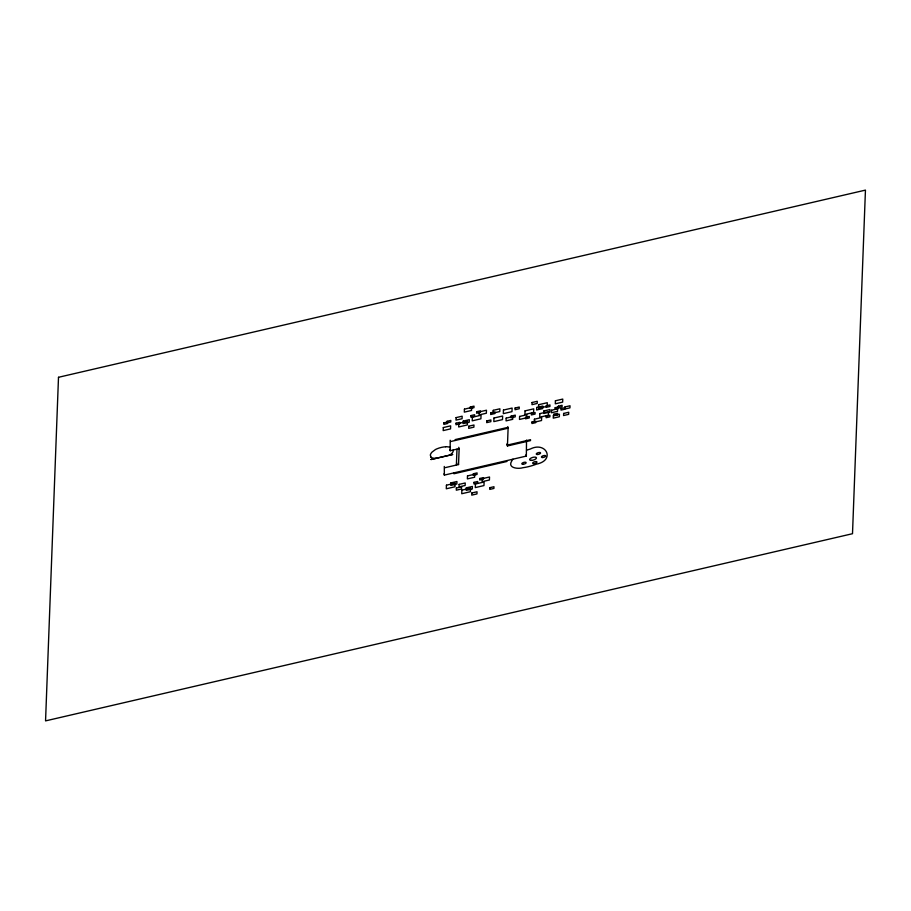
<?xml version="1.0" encoding="UTF-8"?>
<svg xmlns="http://www.w3.org/2000/svg" width="911" height="911" viewBox="0 0 911 911"><rect width="100%" height="100%" fill="white"/><g stroke="black" fill="none" stroke-linecap="round" stroke-linejoin="round"><path stroke-width="1.37" d="M526.524 440.115L526.342 456.081L444.374 475.098L444.283 466.455M458.768 447.324L459.144 448.645L450.205 450.717L450.182 440.229M453.951 472.877L453.917 473.766L506.858 461.49L506.892 460.59M455.17 440.48L455.204 439.592L508.144 427.305L507.438 445.957L530.498 440.605L530.532 439.706L507.473 445.058L507.097 443.737M456.388 465.054L456.98 449.146M444.659 467.776L458.54 464.553L459.144 448.645M450.558 441.55L508.11 428.204L507.734 426.883M445.581 446.789L443.805 446.959A11.41 4.384 -15.8 0 0 438.715 448.166L436.938 448.838A8.871 3.405 -15.8 0 0 435.447 449.544L431.996 452.129A17.696 6.798 -15.8 0 0 430.334 455.124L431.028 457.174M450.33 447.46L449.852 447.29A12.162 4.669 -15.8 0 0 445.638 446.732M525.966 454.76L526.342 456.081M507.063 444.636L507.438 445.957M458.176 463.232L458.54 464.553M449.829 449.396L450.205 450.717M444.01 473.766L444.374 475.098M453.166 450.034L453.234 450.478A12.355 4.749 -15.8 0 1 449.351 455.295M526.558 450.228A26.556 10.203 -15.8 0 1 530.293 449.043C545.917 440.97 555.926 460.26 536.34 464.177A23.276 8.939 -15.8 0 1 522.868 467.719C518.222 469.199 507.154 468.152 511.766 460.955A38.831 14.929 -15.8 0 1 512.939 459.19M435.788 458.381A12.629 4.851 -15.8 0 1 430.937 457.208M58.498 377.291L45.55 720.886L852.502 533.709L865.45 190.114L58.498 377.291M430.994 459.508L452.608 454.498L430.994 459.508M443.304 427.555L443.19 430.596L450.535 428.887L450.649 425.847L443.304 427.555M443.908 422.829L443.851 424.378L447.574 423.513L447.643 421.975L443.908 422.829M447.096 421.292L447.039 422.841L450.774 421.975L450.831 420.426L447.096 421.292M446.436 485.187L446.299 488.786L454.965 486.77L455.101 483.183L446.436 485.187M450.865 482.921L450.774 485.438L456.844 484.026L456.946 481.509L450.865 482.921M456.092 417.614L455.99 420.119L462.071 418.718L462.162 416.202L456.092 417.614M456.035 423.194L455.978 424.742L459.713 423.877L459.77 422.328L456.035 423.194M456.388 488.034L456.309 490.186L461.513 488.979L461.592 486.827L456.388 488.034M458.802 423.376L458.677 426.963L467.343 424.947L467.48 421.36L458.802 423.376M459.155 484.379L459.053 486.884L465.134 485.483L465.225 482.967L459.155 484.379M463.243 421.098L463.141 423.615L469.222 422.203L469.313 419.686L463.243 421.098M464.428 409.141L464.314 412.136L471.545 410.462L471.659 407.468L464.428 409.141M461.866 490.141L461.74 493.728L470.406 491.712L470.543 488.125L461.866 490.141M466.307 487.863L466.204 490.38L472.285 488.968L472.376 486.451L466.307 487.863M468.766 426.211L468.687 428.364L473.891 427.157L473.971 425.004L468.766 426.211M467.491 475.906L467.377 478.901L474.608 477.227L474.722 474.232L467.491 475.906M470.292 407.001L470.235 408.538L473.959 407.672L474.016 406.135L470.292 407.001M470.896 415.587L470.839 417.124L474.563 416.259L474.631 414.721L470.896 415.587M472.365 417.238L472.228 420.825L480.906 418.809L481.031 415.222L472.365 417.238M471.83 492.976L471.75 495.128L476.954 493.921L477.034 491.769L471.83 492.976M473.356 473.766L473.299 475.303L477.022 474.437L477.079 472.9L473.356 473.766M473.959 482.352L473.902 483.889L477.637 483.024L477.694 481.486L473.959 482.352M476.681 411.715L476.624 413.252L480.359 412.387L480.416 410.85L476.681 411.715M475.428 484.003L475.291 487.59L483.969 485.574L484.105 481.987L475.428 484.003M479.22 411.909L479.106 414.904L486.349 413.23L486.463 410.223L479.22 411.909M479.744 478.48L479.687 480.017L483.422 479.152L483.479 477.615L479.744 478.48M482.283 478.674L482.17 481.668L489.412 479.995L489.526 477L482.283 478.674M486.759 420.916L486.69 422.636L490.847 421.668L490.904 419.948L486.759 420.916M490.744 412.808L490.676 414.528L494.832 413.56L494.901 411.84L490.744 412.808M489.822 487.681L489.754 489.401L493.91 488.444L493.967 486.725L489.822 487.681M493.238 410.337L493.136 413.093L499.786 411.544L499.888 408.8L493.238 410.337M493.967 418.024L493.83 421.611L502.496 419.607L502.633 416.02L493.967 418.024M503.453 410.064L503.316 413.651L511.982 411.647L512.119 408.06L503.453 410.064M506.163 418.126L506.06 420.871L512.711 419.333L512.813 416.578L506.163 418.126M511.117 416.111L511.048 417.83L515.205 416.862L515.273 415.143L511.117 416.111M515.114 408.003L515.045 409.722L519.202 408.754L519.259 407.035L515.114 408.003M519.6 416.441L519.486 419.447L526.729 417.762L526.843 414.767L519.6 416.441M525.055 410.861L524.918 414.448L533.584 412.432L533.721 408.845L525.055 410.861M525.59 417.284L525.533 418.821L529.268 417.955L529.325 416.418L525.59 417.284M531.386 413.412L531.329 414.949L535.053 414.084L535.11 412.546L531.386 413.412M532.07 402.514L531.978 404.666L537.183 403.459L537.274 401.307L532.07 402.514M531.99 421.998L531.933 423.535L535.657 422.67L535.725 421.133L531.99 421.998M534.404 419.208L534.29 422.203L541.533 420.529L541.635 417.534L534.404 419.208M536.727 407.468L536.636 409.984L542.717 408.572L542.808 406.055L536.727 407.468M538.606 404.723L538.481 408.31L547.147 406.295L547.283 402.708L538.606 404.723M539.847 413.617L539.711 417.215L548.388 415.2L548.524 411.613L539.847 413.617M543.878 410.952L543.787 413.469L549.868 412.057L549.959 409.551L543.878 410.952M546.236 405.794L546.179 407.342L549.914 406.477L549.971 404.928L546.236 405.794M546.179 416.179L546.122 417.716L549.857 416.851L549.914 415.314L546.179 416.179M551.531 410.235L551.44 412.751L557.509 411.339L557.612 408.823L551.531 410.235M553.353 415.644L553.262 418.16L559.343 416.748L559.434 414.243L553.353 415.644M553.888 414.198L553.831 415.746L557.566 414.881L557.623 413.332L553.888 414.198M555.175 407.695L555.118 409.244L558.853 408.379L558.91 406.83L555.175 407.695M555.414 400.783L555.3 403.824L562.645 402.115L562.759 399.075L555.414 400.783M558.375 406.158L558.318 407.695L562.041 406.841L562.098 405.293L558.375 406.158M561.039 408.561L560.982 410.109L564.706 409.244L564.774 407.695L561.039 408.561M563.647 413.446L563.567 415.541L568.658 414.368L568.737 412.262L563.647 413.446M564.934 406.944L564.854 409.05L569.944 407.866L570.024 405.771L564.934 406.944M523.039 464.257A2.232 0.854 -15.8 0 0 526.137 462.651A2.232 0.854 -15.8 0 0 522.766 462.788A2.232 0.854 -15.8 0 0 523.039 464.257M533.88 463.608A2.232 0.854 -15.8 0 0 536.978 462.002A2.232 0.854 -15.8 0 0 533.607 462.139A2.232 0.854 -15.8 0 0 533.88 463.608M542.637 457.527A2.232 0.854 -15.8 0 0 545.735 455.933A2.232 0.854 -15.8 0 0 542.364 456.069A2.232 0.854 -15.8 0 0 542.637 457.527M537.479 454.509A2.232 0.854 -15.8 0 0 540.576 452.915A2.232 0.854 -15.8 0 0 537.205 453.052A2.232 0.854 -15.8 0 0 537.479 454.509M531.5 460.362A3.553 1.366 -15.8 0 0 536.477 457.846A3.553 1.366 -15.8 0 0 531.159 458.005A3.553 1.366 -15.8 0 0 531.5 460.362"/></g></svg>
